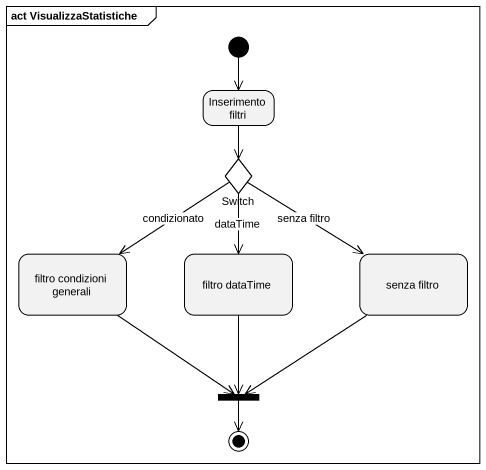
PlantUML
@startuml
mainframe act VisualizzaStatistiche
hide empty description
state "Inserimento filtri" as Inserimento_filtri
state Switch <<choice>>
state "filtro condizioni generali" as filtro_condizioni_generali
state "filtro dataTime" as filtro_dataTime
state "senza filtro" as senza_filtro
state fork1 <<join>>
[*] --> Inserimento_filtri
Inserimento_filtri --> Switch
Switch --> filtro_condizioni_generali : condizionato
Switch --> filtro_dataTime : dataTime
Switch --> senza_filtro : senza filtro
filtro_condizioni_generali --> fork1
filtro_dataTime --> fork1
senza_filtro --> fork1
fork1 --> [*]
@enduml
